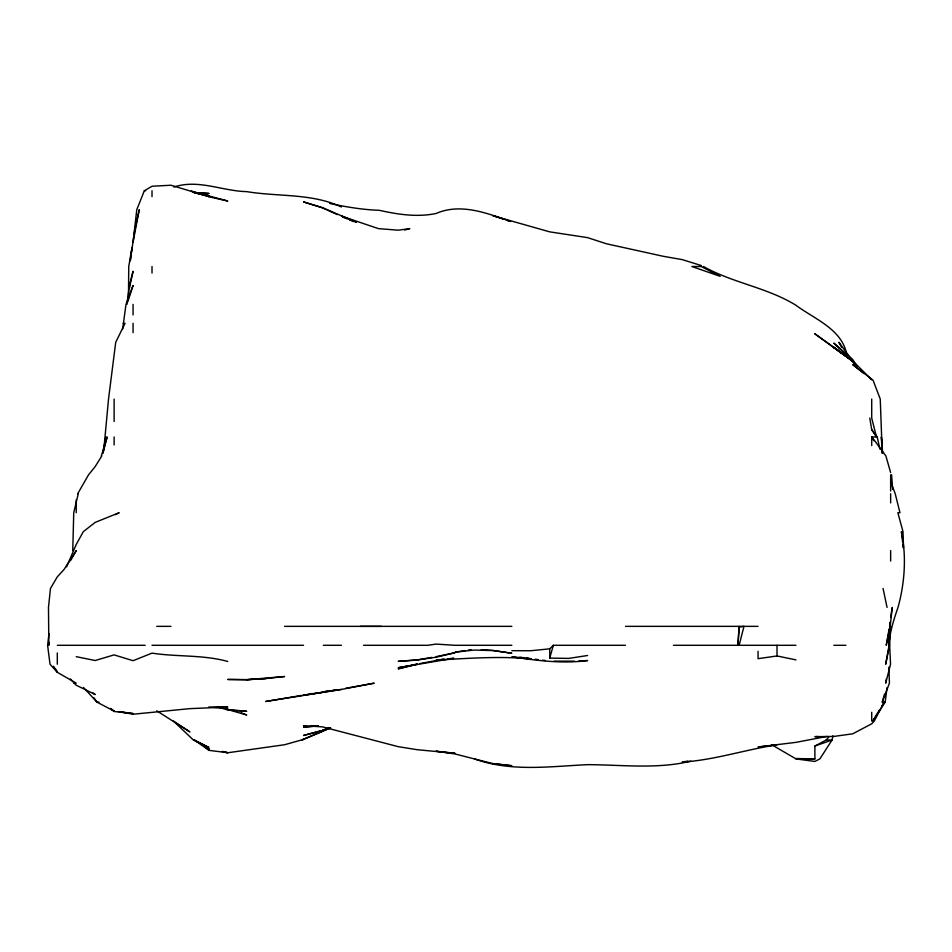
<?xml version="1.0" encoding="UTF-8"?>
<svg xmlns="http://www.w3.org/2000/svg" width="952" height="952" viewBox="0 0 952 952"><rect width="100%" height="100%" fill="white"/><g stroke="black" fill="none" stroke-linecap="round" stroke-linejoin="round"><path stroke-width="1.43" d="M889.537 629.272L889.513 645.301L885.693 664.234L889.108 645.301L890.644 626.356L889.715 632.188M129.329 288.361L133.066 271.272L129.424 285.445L126.937 304.39M129.353 288.361L129.448 285.445M49.004 642.386L48.838 645.301L48.481 607.412L50.456 588.479L57.31 576.852L64.01 569.534L76.243 550.601L70.496 560.704M739.133 627.082L737.943 645.301L739.133 626.356L739.133 627.082L743.976 626.356L739.133 645.301M888.668 648.205C889.216 634.091 893.381 620.656 898.022 607.412C904.733 582.886 906.613 556.658 901.401 531.656L902.579 541.855M122.641 329.154L125.997 304.39L133.066 285.445L127.818 301.677M130.222 260.681L134.994 228.623L139.242 209.69L133.066 242.236L136.779 209.69L144.335 190.745L152.011 186.247L170.944 185.235L208.821 196.612L191.233 191.162L227.766 201.027L208.821 196.755M889.703 625.036L890.013 622.394M49.016 633.639L47.6 645.301L50.028 664.234L57.31 672.302L76.243 683.179M103.78 450.07L108.528 399.078L115.716 342.268L125.057 323.323L123.213 323.323M879.624 709.692L872.77 721.057L885.205 702.112L887.038 687.546M130.341 260.681L132.019 247.568L128.746 266.5L128.484 297.095M104.756 445.703L105.898 436.956L102.84 452.985M886.407 678.8L885.693 683.179L890.548 664.234L888.906 629.272M889.549 626.356L890.203 622.382M890.644 617.122L892.274 607.412L890.179 626.356L886.241 645.301L889.037 629.272M78.242 493.779L73.744 512.723L72.757 550.601M832.952 735.789L832.084 739.99L819.851 758.934L814.888 761.433L796.074 758.934L771.893 744.857M102.983 453.2L107.148 436.956L101.352 455.901M587.61 655.5L568.677 658.403L549.732 658.094L553.338 645.301L625.488 645.301M885.205 702.112L882.278 702.112L884.551 693.996M882.278 702.112L889.43 683.179L888.882 667.15M66.592 566.833L76.243 544.425L83.336 531.656L95.188 522.386L119.167 512.723L115.382 514.663M883.527 703.373L874.269 721.057L871.711 723.782L852.766 733.802L833.821 736.432L814.888 736.681L817.804 736.42M77.659 493.779L88.524 474.846L95.188 466.599L101.816 455.901M881.909 705.908L883.432 703.373M796.074 758.934L814.888 758.934L814.888 746.047L826.276 739.99L829.109 736.598M511.855 650.68L530.799 650.74L549.732 648.824L553.338 645.301M208.821 748.32L208.821 750.343L227.766 752.723L222.351 751.461L227.766 752.758L284.577 744.738L303.521 739.418L330.035 727.863M330.035 727.685L322.466 731.172L330.582 727.84M329.225 727.602L322.466 730.624L303.521 735.456L321.11 730.684M303.521 739.418L301.617 739.99L322.466 731.445M329.225 728.054L322.466 730.624L330.582 728.161M322.466 730.315L329.225 727.852M814.888 746.047L832.084 739.99L826.276 739.99M404.659 230.051L409.812 228.623L398.222 230.194L378.432 228.623L341.399 216.104L356.286 222.209M690.843 761.148C657.142 769.394 621.93 764.765 587.61 764.658C549.828 766.431 511.129 772.108 474.465 758.934L455.032 753.972L436.099 751.199L455.032 753.294L417.154 749.7L398.222 746.666L322.466 726.864L303.521 725.745L306.437 725.721M417.154 664.079L398.222 668.851L417.154 664.234L398.222 667.709L453.58 658.308M777.01 744.833C745.249 749.64 714.405 760.065 682.31 762.1L687.998 761.041M827.062 736.42L795.943 742.358L758.066 746.999L775.547 744.999M436.099 656.666L455.032 652.715L436.099 657.225L417.154 660.022L398.222 661.354L417.154 659.914L431.732 657.416M440.467 659.736L443.382 659.177M420.07 663.532L436.099 660.569M345.766 688.284L374.172 683.179L341.399 689.438L303.521 695.174L306.437 694.543M309.352 694.008L312.268 693.472M173.859 187.056C198.325 178.869 222.185 191.126 246.699 191.626C278.329 196.897 311.601 193.066 341.399 206.965M302.07 695.353L265.644 701.481L341.399 689.438M465.23 650.597L455.032 652.179L473.977 650.073L492.922 650.573L511.855 653.25L492.922 650.43L481.26 649.704M468.146 650.145L471.062 649.692M303.521 695.174L322.466 692.271M795.943 659.879L777.01 655.952L758.066 658.689L758.066 651.311M325.37 691.188L329.749 690.593M332.664 690.2L335.568 689.807M265.644 678.597L284.577 676.527L246.699 679.728L227.766 679.466L246.699 679.633L265.644 678.597L246.699 679.728M444.834 659.189L436.099 660.129C467.599 658.367 499.312 655.987 530.799 658.867L511.855 656.821C536.916 660.557 562.287 663.925 587.61 660.545L578.875 660.95M447.749 658.879L453.58 658.248M381.371 626.356L360.344 626.356M673.492 645.301L795.943 645.301M574.496 661.152L554.1 661.164M144.335 190.745L145.668 190.745M873.793 440.752L871.877 436.956L877.185 436.956L879.91 449.142M156.759 626.356L170.944 626.356M284.577 626.356L511.855 626.356M625.488 626.356L758.066 626.356M57.31 645.301L145.156 645.301M152.011 645.301L303.521 645.301M323.311 645.301L341.399 645.301M363.569 645.301L427.805 645.301L436.099 644.087L455.032 645.301L511.855 645.301M833.821 645.301L845.9 645.301M98.972 702.112L96.937 702.112L83.478 687.439M795.943 758.506L814.888 758.934M229.218 709.692L246.699 711.299L227.766 710.037L216.937 706.705M110.908 708.919L114.121 711.465L133.066 713.572L119.952 711.668M492.922 763.611L511.855 765.729L492.922 763.575L474.465 758.934M535.167 659.224L538.082 659.593M542.45 660.152L545.365 660.521M520.601 657.32L523.505 657.713M527.884 658.284L530.799 658.665M519.137 657.273L523.505 657.939M526.42 658.379L530.799 659.046L526.742 658.165M200.087 194.196L208.821 195.636L197.171 193.589M227.766 661.473C202.859 654.583 177.203 657.035 152.011 653.131L133.066 660.712L114.121 654.881L95.188 660.521L76.243 656.678M118.5 711.608L133.066 714.226L189.888 708.633L227.766 707.038L208.821 706.991L227.766 708.55L225.053 707.931M329.749 203.466C346.076 206.953 362.569 209.726 379.277 210.309C397.912 214.438 417.154 217.461 436.099 213.474C460.625 202.788 487.019 213.165 510.498 221.4M227.766 709.561L246.699 714.988L241.296 712.81M701.255 265.537L682.31 259.634L663.365 256.314L606.555 243.807L587.61 237.643L549.732 231.86L492.922 215.735L503.739 219.234M322.466 207.822L303.521 201.907L322.466 207.703L356.286 222.09M506.44 220.114L510.498 221.423M342.756 217.032L346.814 218.746M349.515 219.888L353.573 221.602M703.445 266.5C732.445 282.803 766.11 287.361 794.515 304.39L795.943 305.271C814.079 318.789 841.021 328.702 846.483 353.085M323.49 208.286L326.56 209.69M327.904 210.309L337.353 214.616M201.705 743.702L208.821 750.188L194.291 739.99L208.821 747.427L193.351 739.99L173.466 721.057L189.888 731.921L156.735 710.811M194.291 739.99L208.821 748.772M869.473 377.944L871.711 379.729L853.052 361.201L833.821 347.492L852.766 361.201L854.479 363.569M833.821 347.492L853.052 361.201M92.784 692.794L95.188 694.543L76.243 685.226L74.066 683.179M852.766 361.201L814.888 333.831L852.766 361.201L854.23 363.723M833.821 347.04L852.599 361.201L854.479 363.7M110.587 708.407L114.121 711.108L96.937 702.112L93.843 697.661M863.904 373.517L852.766 364.64L873.032 380.145L880.255 399.078L882.218 452.985M201.705 743.667L205.775 747.332M845.4 354.168L833.821 343.113L852.766 359.535L856.717 366.258M70.46 678.966L74.22 683.179M869.783 418.023L871.711 429.661L877.185 436.956M53.371 666.352L57.31 671.636M871.877 436.956L885.872 455.901L890.644 472.608M851.028 358.833L838.902 342.268L841.604 347.313M53.371 666.543L57.31 672.302M871.711 429.661L876.459 436.956L871.711 418.023L871.711 399.078M890.644 481.7L895.237 493.779L899.961 512.723L897.855 512.723L903.008 531.656L903.496 547.686M883.063 588.479L887.062 607.412M902.912 544.77L903.246 547.686M882.647 452.985L881.362 436.956L881.719 444.251M891.619 474.846L892.619 489.411M881.992 450.07L882.135 452.985M890.644 474.846L890.644 491.018M890.644 493.779L890.644 502.918M890.644 550.601L890.644 561.049M871.711 436.956L871.711 445.595M871.711 712.298L871.711 721.057M777.01 645.301L777.01 655.952M549.732 648.824L549.732 658.094M152.011 190.745L152.011 196.659M152.011 266.5L152.011 273.045M133.066 304.39L133.066 314.91M133.066 323.323L133.066 332.629M114.121 399.078L114.121 421.546M114.121 436.956L114.121 444.953M114.121 710.823L114.121 711.465M76.243 499.705L76.243 512.723M57.31 652.965L57.31 664.234M318.087 725.876L303.521 727.09L318.087 725.959M701.255 266.5L691.842 266.5L720.188 276.354L701.255 266.5M208.821 193.446L194.256 192.732L208.821 193.446"/></g></svg>
